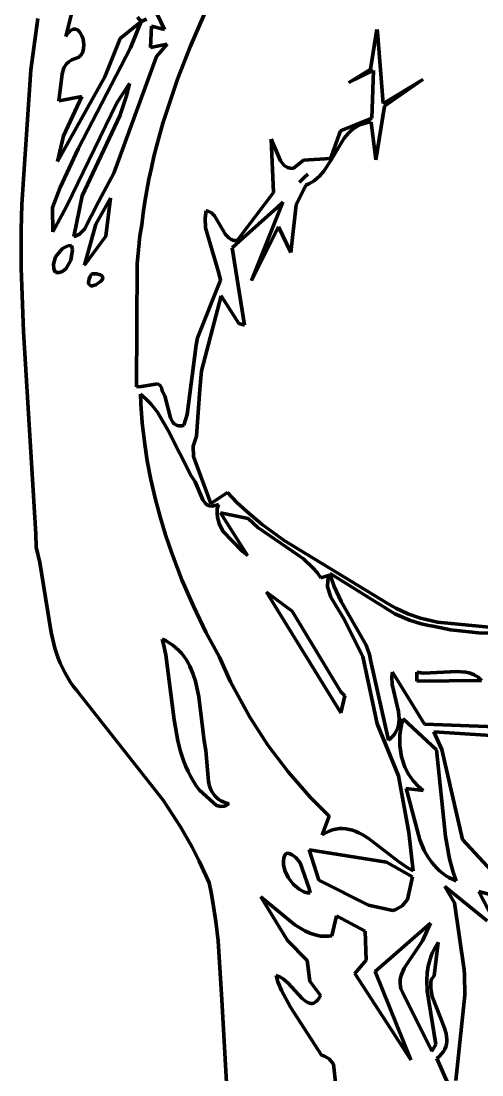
# Model space of a CAD drawing. Header units: millimetres. Extents: x 0 to 11, y 0 to 14.1.
# Drawn here: x 3.905 to 4.602, y 10.035 to 11.627 of the extents above; entities that cross this region are included whole.
import ezdxf

# ---------------------------------------------------------------- set-up
doc = ezdxf.new("R2010")
doc.units = ezdxf.units.MM
doc.layers.add('color#010101ff', color=7, linetype='CONTINUOUS', lineweight=100)
doc.layers.add('color#fefefeff', color=7, linetype='CONTINUOUS', lineweight=100)

msp = doc.modelspace()

# ---------------------------------------------------------------- linework, layer by layer
at = {"layer": 'color#010101ff'}
for p, q in [((3.9853, 11.6522), (3.9732, 11.6037)), ((4.1888, 11.6524), (4.1609, 11.5882)), ((4.1223, 11.6142), (4.1109, 11.6378)), ((3.9203, 11.5537), (3.9309, 11.6308)), ((4.0553, 11.601), (4.0869, 11.6264)), ((4.0869, 11.6264), (4.0705, 11.5868)), ((4.0869, 11.6264), (4.0812, 11.6328)), ((4.0948, 11.6299), (4.0869, 11.6264)), ((4.101, 11.5871), (4.1025, 11.6196)), ((4.1025, 11.6196), (4.1223, 11.6142)), ((3.9732, 11.6037), (3.9752, 11.6072)), ((3.9752, 11.6072), (3.9772, 11.6099)), ((3.9772, 11.6099), (3.9792, 11.6121)), ((3.9792, 11.6121), (3.9812, 11.6136)), ((3.9812, 11.6136), (3.9831, 11.6146)), ((3.9831, 11.6146), (3.985, 11.6151)), ((3.985, 11.6151), (3.9869, 11.6151)), ((3.9869, 11.6151), (3.9887, 11.6147)), ((3.9887, 11.6147), (3.9904, 11.6138)), ((3.9904, 11.6138), (3.992, 11.6126)), ((3.992, 11.6126), (3.9935, 11.611)), ((3.9935, 11.611), (3.9949, 11.6092)), ((3.9949, 11.6092), (3.9973, 11.6048)), ((3.9973, 11.6048), (3.999, 11.5997)), ((4.4336, 11.5547), (4.4428, 11.6144)), ((4.4428, 11.6144), (4.4441, 11.6107)), ((4.4441, 11.6107), (4.4527, 11.5027)), ((3.999, 11.5997), (4.0002, 11.5914)), ((4.0002, 11.5914), (3.9999, 11.5859)), ((4.0318, 11.543), (4.0553, 11.601)), ((4.1262, 11.5922), (4.101, 11.5871)), ((4.1099, 11.5736), (4.1262, 11.5922)), ((4.1609, 11.5882), (4.1419, 11.5393)), ((3.9926, 11.5727), (3.9903, 11.5715)), ((4.0705, 11.5868), (3.9918, 11.4342)), ((3.9946, 11.5744), (3.9926, 11.5727)), ((3.9962, 11.5762), (3.9946, 11.5744)), ((3.9976, 11.5784), (3.9962, 11.5762)), ((3.9986, 11.5807), (3.9976, 11.5784)), ((3.9999, 11.5859), (3.9986, 11.5807)), ((4.0455, 11.3975), (4.1099, 11.5736)), ((3.9702, 11.5567), (3.9672, 11.5474)), ((3.9741, 11.5625), (3.9702, 11.5567)), ((3.9776, 11.5658), (3.9741, 11.5625)), ((3.9821, 11.5685), (3.9776, 11.5658)), ((3.9848, 11.5696), (3.9821, 11.5685)), ((3.9877, 11.5705), (3.9848, 11.5696)), ((3.9903, 11.5715), (3.9877, 11.5705)), ((3.9088, 11.3884), (3.9203, 11.5537)), ((3.9605, 11.4148), (4.0318, 11.543)), ((3.9672, 11.5474), (3.9623, 11.5065)), ((4.4005, 11.5342), (4.4336, 11.5547)), ((4.438, 11.5525), (4.4005, 11.5342)), ((4.4355, 11.4805), (4.438, 11.5525)), ((4.0503, 11.5035), (4.0691, 11.5328)), ((4.0691, 11.5328), (4.0649, 11.5141)), ((4.1419, 11.5393), (4.1304, 11.5063)), ((4.4527, 11.5027), (4.5123, 11.539)), ((4.5123, 11.539), (4.4546, 11.4987)), ((3.9623, 11.5065), (3.9972, 11.5131)), ((3.9972, 11.5131), (3.9695, 11.4537)), ((4.0649, 11.5141), (4.0548, 11.4841)), ((3.9738, 11.3469), (4.0503, 11.5035)), ((4.1304, 11.5063), (4.1198, 11.4731)), ((4.4546, 11.4987), (4.4415, 11.4175)), ((4.0548, 11.4841), (3.9979, 11.363)), ((4.3879, 11.4614), (4.4355, 11.4805)), ((4.1198, 11.4731), (4.1104, 11.4395)), ((4.3727, 11.4198), (4.3879, 11.4614)), ((4.4031, 11.4608), (4.3998, 11.4575)), ((4.4066, 11.4638), (4.4031, 11.4608)), ((4.4105, 11.4665), (4.4066, 11.4638)), ((4.4146, 11.4689), (4.4105, 11.4665)), ((4.419, 11.4709), (4.4146, 11.4689)), ((4.4238, 11.4726), (4.419, 11.4709)), ((4.429, 11.4738), (4.4238, 11.4726)), ((4.4345, 11.4747), (4.429, 11.4738)), ((4.4415, 11.4175), (4.4345, 11.4747)), ((3.9695, 11.4537), (3.9605, 11.4148)), ((4.2867, 11.3683), (4.2834, 11.4486)), ((4.2834, 11.4486), (4.2973, 11.4162)), ((4.3937, 11.4503), (4.3736, 11.4167)), ((4.3998, 11.4575), (4.3937, 11.4503)), ((3.9918, 11.4342), (3.9646, 11.3758)), ((4.1104, 11.4395), (4.1061, 11.4226)), ((4.1061, 11.4226), (4.1022, 11.4056)), ((4.2973, 11.4162), (4.3031, 11.4088)), ((4.3163, 11.4045), (4.3322, 11.4173)), ((4.3322, 11.4173), (4.3727, 11.4198)), ((4.3736, 11.4167), (4.3627, 11.4003)), ((4.0222, 11.3543), (4.0455, 11.3975)), ((4.1022, 11.4056), (4.0986, 11.3886)), ((4.3031, 11.4088), (4.3079, 11.4058)), ((4.3079, 11.4058), (4.3118, 11.4048)), ((4.3118, 11.4048), (4.3163, 11.4045)), ((4.3627, 11.4003), (4.3563, 11.393)), ((3.9065, 11.35), (3.9088, 11.3884)), ((4.0986, 11.3886), (4.0953, 11.3714)), ((4.332, 11.3899), (4.3262, 11.384)), ((4.3262, 11.384), (4.332, 11.3899)), ((4.3385, 11.3959), (4.332, 11.3899)), ((4.332, 11.3899), (4.3329, 11.3907)), ((4.3329, 11.3907), (4.3385, 11.3959)), ((4.3404, 11.3814), (4.3356, 11.3793)), ((4.3448, 11.3839), (4.3404, 11.3814)), ((4.3489, 11.3866), (4.3448, 11.3839)), ((4.3527, 11.3897), (4.3489, 11.3866)), ((4.3563, 11.393), (4.3527, 11.3897)), ((3.9646, 11.3758), (3.953, 11.3457)), ((4.0953, 11.3714), (4.0924, 11.3542)), ((4.2319, 11.2955), (4.2867, 11.3683)), ((4.3356, 11.3793), (4.3212, 11.3497)), ((3.9054, 11.3116), (3.9065, 11.35)), ((3.9979, 11.363), (3.9849, 11.3016)), ((4.0014, 11.3128), (4.0222, 11.3543)), ((4.0403, 11.3599), (4.0181, 11.3203)), ((4.0335, 11.3022), (4.0403, 11.3599)), ((4.0924, 11.3542), (4.0898, 11.3369)), ((4.2536, 11.2354), (4.3011, 11.3538)), ((4.3011, 11.3538), (4.2922, 11.3457)), ((4.3212, 11.3497), (4.3132, 11.2777)), ((3.953, 11.3457), (3.9533, 11.3086)), ((3.9533, 11.3086), (3.9738, 11.3469)), ((4.0898, 11.3369), (4.0877, 11.3194)), ((4.1834, 11.3296), (4.185, 11.3407)), ((4.185, 11.3407), (4.1872, 11.3404)), ((4.1872, 11.3404), (4.1893, 11.3397)), ((4.1893, 11.3397), (4.193, 11.3377)), ((4.193, 11.3377), (4.1977, 11.333)), ((4.1977, 11.333), (4.2143, 11.3046)), ((4.2922, 11.3457), (4.2357, 11.295)), ((4.0181, 11.3203), (4.0011, 11.2584)), ((4.0877, 11.3194), (4.0848, 11.3027)), ((4.1839, 11.3149), (4.1834, 11.3296)), ((3.9053, 11.2541), (3.9054, 11.3116)), ((3.9849, 11.3016), (3.9872, 11.3023)), ((3.9872, 11.3023), (3.9934, 11.3053)), ((3.9934, 11.3053), (4.0014, 11.3128)), ((4.0011, 11.2584), (4.0335, 11.3022)), ((4.0848, 11.3027), (4.0806, 11.2606)), ((4.2044, 11.2466), (4.1839, 11.3149)), ((4.2143, 11.3046), (4.2191, 11.2996)), ((4.2945, 11.3162), (4.2536, 11.2354)), ((4.3132, 11.2777), (4.2945, 11.3162)), ((3.9762, 11.2876), (3.9679, 11.2835)), ((3.9814, 11.2883), (3.9762, 11.2876)), ((3.983, 11.2818), (3.9814, 11.2883)), ((4.2191, 11.2996), (4.2228, 11.2972)), ((4.2228, 11.2972), (4.227, 11.2958)), ((4.2357, 11.295), (4.2242, 11.2847)), ((4.227, 11.2958), (4.2294, 11.2955)), ((4.2294, 11.2955), (4.2319, 11.2955)), ((3.9576, 11.2713), (3.9543, 11.2602)), ((3.9679, 11.2835), (3.9576, 11.2713)), ((3.9807, 11.266), (3.983, 11.2818)), ((4.2242, 11.2847), (4.2432, 11.1676)), ((3.9088, 11.1583), (3.9053, 11.2541)), ((3.9543, 11.2602), (3.955, 11.2528)), ((3.968, 11.2488), (3.9737, 11.2535)), ((3.9737, 11.2535), (3.9807, 11.266)), ((4.0806, 11.2606), (4.0797, 11.0745)), ((3.955, 11.2528), (3.9576, 11.2476)), ((3.9576, 11.2476), (3.9594, 11.2473)), ((3.9594, 11.2473), (3.963, 11.2472)), ((3.963, 11.2472), (3.968, 11.2488)), ((4.0084, 11.2379), (4.0076, 11.235)), ((4.0097, 11.2414), (4.0084, 11.2379)), ((4.0117, 11.2454), (4.0097, 11.2414)), ((4.0162, 11.2454), (4.0117, 11.2454)), ((4.0199, 11.2452), (4.0162, 11.2454)), ((4.0229, 11.2446), (4.0199, 11.2452)), ((4.0252, 11.2439), (4.0229, 11.2446)), ((4.0269, 11.243), (4.0252, 11.2439)), ((4.028, 11.2419), (4.0269, 11.243)), ((4.0277, 11.2364), (4.0283, 11.2379)), ((4.0286, 11.2406), (4.028, 11.2419)), ((4.0283, 11.2379), (4.0287, 11.2393)), ((4.0287, 11.2393), (4.0286, 11.2406)), ((4.2067, 11.2358), (4.2044, 11.2466)), ((4.0076, 11.235), (4.0073, 11.2326)), ((4.0073, 11.2326), (4.0074, 11.2307)), ((4.0074, 11.2307), (4.008, 11.2293)), ((4.008, 11.2293), (4.0089, 11.2282)), ((4.0089, 11.2282), (4.01, 11.2276)), ((4.01, 11.2276), (4.0115, 11.2273)), ((4.0115, 11.2273), (4.0131, 11.2273)), ((4.0131, 11.2273), (4.0148, 11.2276)), ((4.0148, 11.2276), (4.0185, 11.2289)), ((4.0185, 11.2289), (4.0254, 11.2336)), ((4.0254, 11.2336), (4.0277, 11.2364)), ((4.172, 11.1489), (4.2067, 11.2358)), ((4.2079, 11.212), (4.178, 11.0991)), ((4.2345, 11.1706), (4.2079, 11.212)), ((3.9279, 10.852), (3.9088, 11.1583)), ((4.2432, 11.1676), (4.2345, 11.1706)), ((4.1699, 11.1382), (4.172, 11.1489)), ((4.1564, 11.0329), (4.1699, 11.1382)), ((4.178, 11.0991), (4.1753, 11.0714)), ((4.0871, 11.0752), (4.1115, 11.0791)), ((4.1115, 11.0791), (4.1149, 11.0774)), ((4.0797, 11.0745), (4.0871, 11.0752)), ((4.0856, 11.0634), (4.0863, 11.0489)), ((4.0939, 11.0565), (4.0856, 11.0634)), ((4.1149, 11.0774), (4.1167, 11.0753)), ((4.1167, 11.0753), (4.1179, 11.0724)), ((4.1179, 11.0724), (4.1185, 11.0684)), ((4.1185, 11.0684), (4.1198, 11.0669)), ((4.1198, 11.0669), (4.1227, 11.061)), ((4.1753, 11.0714), (4.1706, 11.0001)), ((4.0863, 11.0489), (4.0884, 11.0201)), ((4.1014, 11.0489), (4.0939, 11.0565)), ((4.1113, 11.0365), (4.1014, 11.0489)), ((4.1227, 11.061), (4.1312, 11.0281)), ((4.1275, 11.0086), (4.1113, 11.0365)), ((4.1513, 11.0167), (4.1564, 11.0329)), ((4.0884, 11.0201), (4.0917, 10.9914)), ((4.1312, 11.0281), (4.1342, 11.022)), ((4.1342, 11.022), (4.1368, 11.0189)), ((4.1368, 11.0189), (4.14, 11.0168)), ((4.14, 11.0168), (4.1418, 11.0161)), ((4.1418, 11.0161), (4.1439, 11.0158)), ((4.1439, 11.0158), (4.1461, 11.0157)), ((4.1461, 11.0157), (4.1486, 11.016)), ((4.1486, 11.016), (4.1513, 11.0167)), ((4.1623, 10.9402), (4.1275, 11.0086)), ((4.1706, 11.0001), (4.1653, 10.985)), ((4.0917, 10.9914), (4.096, 10.9629)), ((4.1653, 10.985), (4.166, 10.9694)), ((4.166, 10.9694), (4.1923, 10.8983)), ((4.096, 10.9629), (4.1015, 10.9346)), ((4.1685, 10.9313), (4.1623, 10.9402)), ((4.1015, 10.9346), (4.1079, 10.9065)), ((4.18, 10.9041), (4.1685, 10.9313)), ((4.1079, 10.9065), (4.1154, 10.8786)), ((4.1842, 10.8983), (4.18, 10.9041)), ((4.1923, 10.8983), (4.2172, 10.915)), ((4.2172, 10.915), (4.2315, 10.9002)), ((4.1869, 10.8962), (4.1842, 10.8983)), ((4.1901, 10.895), (4.1869, 10.8962)), ((4.1939, 10.8946), (4.1901, 10.895)), ((4.196, 10.8948), (4.1939, 10.8946)), ((4.1983, 10.8953), (4.196, 10.8948)), ((4.2008, 10.896), (4.1983, 10.8953)), ((4.2035, 10.8971), (4.2008, 10.896)), ((4.2015, 10.8837), (4.2019, 10.8903)), ((4.2019, 10.8903), (4.2035, 10.8971)), ((4.2315, 10.9002), (4.2464, 10.8862)), ((4.1154, 10.8786), (4.1237, 10.851)), ((4.202, 10.8774), (4.2015, 10.8837)), ((4.2045, 10.8683), (4.202, 10.8774)), ((4.2486, 10.876), (4.2065, 10.8843)), ((4.2065, 10.8843), (4.2475, 10.8199)), ((4.2464, 10.8862), (4.2699, 10.8666)), ((4.263, 10.8625), (4.2486, 10.876)), ((4.2102, 10.8569), (4.2045, 10.8683)), ((4.2401, 10.8258), (4.2102, 10.8569)), ((4.3321, 10.8147), (4.263, 10.8625)), ((4.2699, 10.8666), (4.3028, 10.8426)), ((3.9284, 10.8328), (3.9279, 10.852)), ((4.1237, 10.851), (4.133, 10.8236)), ((4.3028, 10.8426), (4.46, 10.747)), ((3.9338, 10.8093), (3.9284, 10.8328)), ((4.133, 10.8236), (4.1485, 10.7831)), ((4.2475, 10.8199), (4.2401, 10.8258)), ((3.9507, 10.7038), (3.9338, 10.8093)), ((4.3464, 10.8015), (4.3321, 10.8147)), ((4.3528, 10.7941), (4.3464, 10.8015)), ((4.3585, 10.7861), (4.3528, 10.7941)), ((4.4702, 10.7317), (4.3723, 10.7928)), ((4.3723, 10.7928), (4.3735, 10.7878)), ((4.1485, 10.7831), (4.1657, 10.7433)), ((4.3712, 10.7904), (4.3585, 10.7861)), ((4.3685, 10.7727), (4.3689, 10.7826)), ((4.3689, 10.7826), (4.3712, 10.7904)), ((4.3735, 10.7878), (4.3783, 10.7733)), ((4.276, 10.7645), (4.3151, 10.7359)), ((4.3887, 10.5821), (4.276, 10.7645)), ((4.3733, 10.7568), (4.3685, 10.7727)), ((4.3783, 10.7733), (4.3892, 10.7506)), ((4.3926, 10.7253), (4.3733, 10.7568)), ((4.3892, 10.7506), (4.4268, 10.6845)), ((4.46, 10.747), (4.4718, 10.7404)), ((4.1657, 10.7433), (4.1846, 10.7043)), ((4.3151, 10.7359), (4.3886, 10.6138)), ((4.4923, 10.7221), (4.4702, 10.7317)), ((4.4718, 10.7404), (4.4899, 10.7321)), ((4.4899, 10.7321), (4.5087, 10.7255)), ((4.4219, 10.6674), (4.3926, 10.7253)), ((4.5097, 10.7168), (4.4923, 10.7221)), ((4.5087, 10.7255), (4.5344, 10.7191)), ((4.5217, 10.7143), (4.5097, 10.7168)), ((4.5279, 10.7134), (4.5217, 10.7143)), ((4.5544, 10.7076), (4.5279, 10.7134)), ((4.5344, 10.7191), (4.6474, 10.7086)), ((3.9566, 10.6802), (3.9507, 10.7038)), ((4.1846, 10.7043), (4.205, 10.6662)), ((4.6012, 10.7029), (4.5544, 10.7076)), ((4.7222, 10.7065), (4.6012, 10.7029)), ((4.1186, 10.6938), (4.1207, 10.6859)), ((4.1244, 10.691), (4.1186, 10.6938)), ((4.1207, 10.6859), (4.1241, 10.67)), ((4.1298, 10.6878), (4.1244, 10.691)), ((4.1348, 10.6844), (4.1298, 10.6878)), ((4.1394, 10.6806), (4.1348, 10.6844)), ((4.1437, 10.6766), (4.1394, 10.6806)), ((4.4268, 10.6845), (4.4318, 10.6702)), ((3.9616, 10.665), (3.9566, 10.6802)), ((3.9646, 10.6575), (3.9616, 10.665)), ((4.1241, 10.67), (4.1367, 10.572)), ((4.1476, 10.6723), (4.1437, 10.6766)), ((4.1513, 10.6678), (4.1476, 10.6723)), ((4.1546, 10.663), (4.1513, 10.6678)), ((4.205, 10.6662), (4.222, 10.6293)), ((4.4435, 10.5655), (4.4219, 10.6674)), ((4.4318, 10.6702), (4.4341, 10.6601)), ((3.9678, 10.6502), (3.9646, 10.6575)), ((3.9714, 10.643), (3.9678, 10.6502)), ((4.1576, 10.658), (4.1546, 10.663)), ((4.1603, 10.6528), (4.1576, 10.658)), ((4.165, 10.6419), (4.1603, 10.6528)), ((4.4341, 10.6601), (4.4605, 10.5412)), ((3.9753, 10.636), (3.9714, 10.643)), ((3.9796, 10.6291), (3.9753, 10.636)), ((4.1688, 10.6304), (4.165, 10.6419)), ((4.4656, 10.6363), (4.4665, 10.6437)), ((4.4662, 10.625), (4.4656, 10.6363)), ((4.4665, 10.6437), (4.5148, 10.5651)), ((4.5032, 10.6437), (4.5134, 10.642)), ((4.5035, 10.6303), (4.5032, 10.6437)), ((4.5134, 10.642), (4.5639, 10.6447)), ((4.5639, 10.6447), (4.5776, 10.6437)), ((4.5776, 10.6437), (4.5841, 10.6421)), ((4.5841, 10.6421), (4.5902, 10.6396)), ((4.5902, 10.6396), (4.596, 10.6361)), ((4.596, 10.6361), (4.5987, 10.6338)), ((4.5987, 10.6338), (4.6013, 10.6313)), ((3.9843, 10.6224), (3.9796, 10.6291)), ((3.9894, 10.6159), (3.9843, 10.6224)), ((4.1742, 10.6063), (4.1688, 10.6304)), ((4.222, 10.6293), (4.251, 10.5759)), ((4.4756, 10.5841), (4.4662, 10.625)), ((4.6013, 10.6313), (4.5035, 10.6303)), ((3.9949, 10.6096), (3.9894, 10.6159)), ((4.1202, 10.4503), (3.9949, 10.6096)), ((4.1818, 10.54), (4.1742, 10.6063)), ((4.3886, 10.6138), (4.3944, 10.6078)), ((4.3944, 10.6078), (4.3887, 10.5821)), ((4.1367, 10.572), (4.1424, 10.5398)), ((4.251, 10.5759), (4.2784, 10.5334)), ((4.4767, 10.5734), (4.4756, 10.5841)), ((4.4763, 10.5665), (4.4767, 10.5734)), ((4.4827, 10.5734), (4.4804, 10.5654)), ((4.5331, 10.5264), (4.4827, 10.5734)), ((4.4756, 10.4871), (4.4435, 10.5655)), ((4.4696, 10.5502), (4.4717, 10.5534)), ((4.4717, 10.5534), (4.4734, 10.5566)), ((4.4734, 10.5566), (4.4747, 10.5598)), ((4.4747, 10.5598), (4.4756, 10.5632)), ((4.4756, 10.5632), (4.4763, 10.5665)), ((4.4804, 10.5654), (4.4777, 10.549)), ((4.5148, 10.5651), (4.6368, 10.5607)), ((4.6388, 10.5464), (4.5293, 10.5536)), ((4.5293, 10.5536), (4.5414, 10.5269)), ((4.1424, 10.5398), (4.1464, 10.5241)), ((4.1845, 10.5253), (4.1818, 10.54)), ((4.4605, 10.5412), (4.464, 10.5441)), ((4.464, 10.5441), (4.467, 10.5471)), ((4.467, 10.5471), (4.4696, 10.5502)), ((4.4777, 10.549), (4.4776, 10.5324)), ((4.1464, 10.5241), (4.1515, 10.5088)), ((4.1884, 10.4784), (4.1845, 10.5253)), ((4.2784, 10.5334), (4.3088, 10.4931)), ((4.4776, 10.5324), (4.4801, 10.5161)), ((4.5467, 10.3957), (4.5331, 10.5264)), ((4.5414, 10.5269), (4.5726, 10.391)), ((4.1515, 10.5088), (4.1545, 10.5012)), ((4.4801, 10.5161), (4.4852, 10.5005)), ((4.1545, 10.5012), (4.1578, 10.4938)), ((4.1578, 10.4938), (4.1615, 10.4865)), ((4.3088, 10.4931), (4.3421, 10.455)), ((4.4852, 10.5005), (4.4908, 10.4896)), ((4.4908, 10.4896), (4.4979, 10.4795)), ((4.1615, 10.4865), (4.1656, 10.4794)), ((4.1656, 10.4794), (4.1701, 10.4723)), ((4.1902, 10.4714), (4.1884, 10.4784)), ((4.4914, 10.4014), (4.4756, 10.4871)), ((4.4979, 10.4795), (4.5065, 10.4705)), ((4.1701, 10.4723), (4.175, 10.4654)), ((4.175, 10.4654), (4.2005, 10.4426)), ((4.1928, 10.4648), (4.1902, 10.4714)), ((4.1945, 10.4618), (4.1928, 10.4648)), ((4.1964, 10.459), (4.1945, 10.4618)), ((4.1986, 10.4563), (4.1964, 10.459)), ((4.5131, 10.4651), (4.4875, 10.4679)), ((4.4875, 10.4679), (4.4889, 10.4626)), ((4.4889, 10.4626), (4.508, 10.3903)), ((4.5065, 10.4705), (4.5131, 10.4651)), ((4.1462, 10.4104), (4.1202, 10.4503)), ((4.2011, 10.4538), (4.1986, 10.4563)), ((4.2005, 10.4426), (4.207, 10.4407)), ((4.204, 10.4516), (4.2011, 10.4538)), ((4.2072, 10.4496), (4.204, 10.4516)), ((4.2107, 10.4478), (4.2072, 10.4496)), ((4.2147, 10.4463), (4.2107, 10.4478)), ((4.2121, 10.4412), (4.2155, 10.4426)), ((4.2191, 10.445), (4.2147, 10.4463)), ((4.2155, 10.4426), (4.2191, 10.445)), ((4.3421, 10.455), (4.371, 10.4263)), ((4.207, 10.4407), (4.2121, 10.4412)), ((4.371, 10.4263), (4.3604, 10.3979)), ((4.1639, 10.3795), (4.1462, 10.4104)), ((4.3604, 10.3979), (4.3657, 10.4011)), ((4.3657, 10.4011), (4.3709, 10.4037)), ((4.3709, 10.4037), (4.3761, 10.4055)), ((4.3761, 10.4055), (4.3812, 10.4068)), ((4.3812, 10.4068), (4.3863, 10.4074)), ((4.3863, 10.4074), (4.3913, 10.4075)), ((4.3913, 10.4075), (4.3963, 10.4071)), ((4.3963, 10.4071), (4.4012, 10.4062)), ((4.4012, 10.4062), (4.4061, 10.4049)), ((4.4061, 10.4049), (4.411, 10.4032)), ((4.411, 10.4032), (4.4158, 10.4011)), ((4.4158, 10.4011), (4.4206, 10.3987)), ((4.4206, 10.3987), (4.43, 10.393)), ((4.4976, 10.3437), (4.4914, 10.4014)), ((4.5528, 10.3617), (4.5467, 10.3957)), ((4.1747, 10.3583), (4.1639, 10.3795)), ((4.43, 10.393), (4.4755, 10.3577)), ((4.508, 10.3903), (4.5147, 10.3746)), ((4.5726, 10.391), (4.6421, 10.3161)), ((4.3026, 10.3635), (4.3019, 10.3583)), ((4.3044, 10.3684), (4.3026, 10.3635)), ((4.3057, 10.3706), (4.3044, 10.3684)), ((4.3105, 10.3698), (4.3057, 10.3706)), ((4.3148, 10.3681), (4.3105, 10.3698)), ((4.3206, 10.3639), (4.3148, 10.3681)), ((4.3269, 10.3559), (4.3206, 10.3639)), ((4.3406, 10.3752), (4.3554, 10.3295)), ((4.4575, 10.3566), (4.3406, 10.3752)), ((4.5147, 10.3746), (4.5201, 10.3649)), ((4.5201, 10.3649), (4.5264, 10.3558)), ((4.1847, 10.3367), (4.1747, 10.3583)), ((4.3019, 10.3583), (4.3021, 10.3528)), ((4.3021, 10.3528), (4.3041, 10.3444)), ((4.3408, 10.317), (4.3269, 10.3559)), ((4.4968, 10.3348), (4.4575, 10.3566)), ((4.4755, 10.3577), (4.4888, 10.3485)), ((4.4888, 10.3485), (4.4976, 10.3437)), ((4.5264, 10.3558), (4.5299, 10.3515)), ((4.5299, 10.3515), (4.5337, 10.3475)), ((4.5337, 10.3475), (4.5378, 10.3437)), ((4.5583, 10.3418), (4.5528, 10.3617)), ((4.1894, 10.3257), (4.1847, 10.3367)), ((4.3041, 10.3444), (4.3092, 10.3334)), ((4.3092, 10.3334), (4.3166, 10.3236)), ((4.4893, 10.3005), (4.4968, 10.3348)), ((4.5378, 10.3437), (4.5422, 10.3401)), ((4.5422, 10.3401), (4.5469, 10.3368)), ((4.5469, 10.3368), (4.5519, 10.3338)), ((4.5519, 10.3338), (4.5572, 10.3311)), ((4.5572, 10.3311), (4.5629, 10.3286)), ((4.5629, 10.3286), (4.5583, 10.3418)), ((4.1924, 10.3112), (4.1894, 10.3257)), ((4.3166, 10.3236), (4.3255, 10.3158)), ((4.3255, 10.3158), (4.3327, 10.312)), ((4.3424, 10.3104), (4.3408, 10.317)), ((4.3554, 10.3295), (4.4304, 10.2918)), ((4.6098, 10.2681), (4.5459, 10.3202)), ((4.5459, 10.3202), (4.5603, 10.2952)), ((4.1952, 10.2966), (4.1924, 10.3112)), ((4.2675, 10.3042), (4.3077, 10.2383)), ((4.3192, 10.2623), (4.2675, 10.3042)), ((4.3327, 10.312), (4.3375, 10.3107)), ((4.3375, 10.3107), (4.3424, 10.3104)), ((4.4812, 10.2906), (4.4893, 10.3005)), ((4.6528, 10.2973), (4.5972, 10.3123)), ((4.5972, 10.3123), (4.6173, 10.2735)), ((4.1996, 10.2673), (4.1952, 10.2966)), ((4.4304, 10.2918), (4.4673, 10.2837)), ((4.4673, 10.2837), (4.4718, 10.2851)), ((4.4718, 10.2851), (4.4812, 10.2906)), ((4.5603, 10.2952), (4.5749, 10.1941)), ((4.203, 10.2378), (4.1996, 10.2673)), ((4.3821, 10.2758), (4.375, 10.2457)), ((4.4255, 10.2524), (4.3821, 10.2758)), ((4.334, 10.253), (4.3192, 10.2623)), ((4.3417, 10.2495), (4.334, 10.253)), ((4.4269, 10.2087), (4.4255, 10.2524)), ((4.5238, 10.2648), (4.4405, 10.1914)), ((4.5122, 10.2378), (4.5238, 10.2648)), ((4.2088, 10.1487), (4.203, 10.2378)), ((4.3077, 10.2383), (4.3375, 10.2085)), ((4.3496, 10.2468), (4.3417, 10.2495)), ((4.3578, 10.2452), (4.3496, 10.2468)), ((4.362, 10.2449), (4.3578, 10.2452)), ((4.3662, 10.2448), (4.362, 10.2449)), ((4.3706, 10.2451), (4.3662, 10.2448)), ((4.375, 10.2457), (4.3706, 10.2451)), ((4.4844, 10.1966), (4.5122, 10.2378)), ((4.5294, 10.185), (4.5358, 10.2352)), ((4.5358, 10.2352), (4.5326, 10.2303)), ((4.5272, 10.2204), (4.5251, 10.2153)), ((4.5297, 10.2254), (4.5272, 10.2204)), ((4.5326, 10.2303), (4.5297, 10.2254)), ((4.3375, 10.2085), (4.3418, 10.1772)), ((4.4099, 10.1885), (4.4269, 10.2087)), ((4.5233, 10.2102), (4.5207, 10.1999)), ((4.5251, 10.2153), (4.5233, 10.2102)), ((4.4945, 10.0581), (4.4099, 10.1885)), ((4.4405, 10.1914), (4.4945, 10.0581)), ((4.4796, 10.1858), (4.4844, 10.1966)), ((4.5191, 10.1894), (4.5186, 10.1787)), ((4.5207, 10.1999), (4.5191, 10.1894)), ((4.5749, 10.1941), (4.5755, 10.1865)), ((4.2935, 10.1848), (4.2909, 10.1855)), ((4.2909, 10.1855), (4.2935, 10.1762)), ((4.2962, 10.1838), (4.2935, 10.1848)), ((4.2935, 10.1762), (4.2987, 10.1629)), ((4.3013, 10.1807), (4.2962, 10.1838)), ((4.3088, 10.1742), (4.3013, 10.1807)), ((4.33, 10.1511), (4.3088, 10.1742)), ((4.3418, 10.1772), (4.358, 10.1555)), ((4.478, 10.1744), (4.4783, 10.1802)), ((4.4786, 10.1686), (4.478, 10.1744)), ((4.4783, 10.1802), (4.4796, 10.1858)), ((4.5186, 10.1787), (4.5192, 10.1626)), ((4.5244, 10.1715), (4.5247, 10.1758)), ((4.5244, 10.1672), (4.5244, 10.1715)), ((4.5247, 10.1758), (4.5256, 10.1801)), ((4.5256, 10.1801), (4.5294, 10.185)), ((4.5755, 10.1865), (4.576, 10.1561)), ((4.2987, 10.1629), (4.3125, 10.1379)), ((4.358, 10.1555), (4.3559, 10.1519)), ((4.4794, 10.1656), (4.4786, 10.1686)), ((4.4805, 10.1625), (4.4794, 10.1656)), ((4.482, 10.1595), (4.4805, 10.1625)), ((4.5263, 10.0711), (4.482, 10.1595)), ((4.5192, 10.1626), (4.5322, 10.0816)), ((4.5248, 10.1628), (4.5244, 10.1672)), ((4.5266, 10.154), (4.5248, 10.1628)), ((4.576, 10.1561), (4.5624, 10.0272)), ((4.2164, 10.015), (4.2088, 10.1487)), ((4.3344, 10.1473), (4.33, 10.1511)), ((4.3367, 10.1458), (4.3344, 10.1473)), ((4.3388, 10.1446), (4.3367, 10.1458)), ((4.341, 10.1438), (4.3388, 10.1446)), ((4.3432, 10.1434), (4.341, 10.1438)), ((4.3453, 10.1435), (4.3432, 10.1434)), ((4.3475, 10.144), (4.3453, 10.1435)), ((4.3496, 10.1451), (4.3475, 10.144)), ((4.3517, 10.1468), (4.3496, 10.1451)), ((4.3538, 10.149), (4.3517, 10.1468)), ((4.3559, 10.1519), (4.3538, 10.149)), ((4.5387, 10.1232), (4.5266, 10.154)), ((4.3125, 10.1379), (4.3594, 10.0654)), ((4.5454, 10.1061), (4.5387, 10.1232)), ((4.5476, 10.0978), (4.5454, 10.1061)), ((4.5483, 10.0937), (4.5476, 10.0978)), ((4.5486, 10.0897), (4.5483, 10.0937)), ((4.5322, 10.0816), (4.5263, 10.0711)), ((4.5456, 10.0743), (4.5471, 10.0781)), ((4.5471, 10.0781), (4.548, 10.0819)), ((4.548, 10.0819), (4.5486, 10.0857)), ((4.5486, 10.0857), (4.5486, 10.0897)), ((4.3594, 10.0654), (4.3637, 10.0639)), ((4.3637, 10.0639), (4.3707, 10.0599)), ((4.3707, 10.0599), (4.3776, 10.0518)), ((4.5334, 10.0604), (4.5375, 10.0637)), ((4.5513, 10.0206), (4.5334, 10.0604)), ((4.5375, 10.0637), (4.5408, 10.0672)), ((4.5408, 10.0672), (4.5435, 10.0707)), ((4.5435, 10.0707), (4.5456, 10.0743)), ((4.3776, 10.0518), (4.3808, 10.0196))]:
    msp.add_line(p, q, dxfattribs=at)
at = {"layer": 'color#fefefeff'}
for p, q in [((3.9732, 11.6037), (3.9853, 11.6522)), ((4.1609, 11.5882), (4.1888, 11.6524)), ((4.1109, 11.6378), (4.1223, 11.6142)), ((3.9309, 11.6308), (3.9203, 11.5537)), ((4.0869, 11.6264), (4.0553, 11.601)), ((4.0705, 11.5868), (4.0869, 11.6264)), ((4.0812, 11.6328), (4.0869, 11.6264)), ((4.0869, 11.6264), (4.0948, 11.6299)), ((4.1025, 11.6196), (4.101, 11.5871)), ((4.1223, 11.6142), (4.1025, 11.6196)), ((3.9752, 11.6072), (3.9732, 11.6037)), ((3.9772, 11.6099), (3.9752, 11.6072)), ((3.9792, 11.6121), (3.9772, 11.6099)), ((3.9812, 11.6136), (3.9792, 11.6121)), ((3.9831, 11.6146), (3.9812, 11.6136)), ((3.985, 11.6151), (3.9831, 11.6146)), ((3.9869, 11.6151), (3.985, 11.6151)), ((3.9887, 11.6147), (3.9869, 11.6151)), ((3.9904, 11.6138), (3.9887, 11.6147)), ((3.992, 11.6126), (3.9904, 11.6138)), ((3.9935, 11.611), (3.992, 11.6126)), ((3.9949, 11.6092), (3.9935, 11.611)), ((3.9973, 11.6048), (3.9949, 11.6092)), ((3.999, 11.5997), (3.9973, 11.6048)), ((4.4428, 11.6144), (4.4336, 11.5547)), ((4.4441, 11.6107), (4.4428, 11.6144)), ((4.4527, 11.5027), (4.4441, 11.6107)), ((4.0002, 11.5914), (3.999, 11.5997)), ((3.9999, 11.5859), (4.0002, 11.5914)), ((4.0553, 11.601), (4.0318, 11.543)), ((4.101, 11.5871), (4.1262, 11.5922)), ((4.1262, 11.5922), (4.1099, 11.5736)), ((4.1419, 11.5393), (4.1609, 11.5882)), ((3.9903, 11.5715), (3.9926, 11.5727)), ((3.9918, 11.4342), (4.0705, 11.5868)), ((3.9926, 11.5727), (3.9946, 11.5744)), ((3.9946, 11.5744), (3.9962, 11.5762)), ((3.9962, 11.5762), (3.9976, 11.5784)), ((3.9976, 11.5784), (3.9986, 11.5807)), ((3.9986, 11.5807), (3.9999, 11.5859)), ((4.1099, 11.5736), (4.0455, 11.3975)), ((3.9672, 11.5474), (3.9702, 11.5567)), ((3.9702, 11.5567), (3.9741, 11.5625)), ((3.9741, 11.5625), (3.9776, 11.5658)), ((3.9776, 11.5658), (3.9821, 11.5685)), ((3.9821, 11.5685), (3.9848, 11.5696)), ((3.9848, 11.5696), (3.9877, 11.5705)), ((3.9877, 11.5705), (3.9903, 11.5715)), ((3.9203, 11.5537), (3.9088, 11.3884)), ((4.0318, 11.543), (3.9605, 11.4148)), ((3.9623, 11.5065), (3.9672, 11.5474)), ((4.4336, 11.5547), (4.4005, 11.5342)), ((4.4005, 11.5342), (4.438, 11.5525)), ((4.438, 11.5525), (4.4355, 11.4805)), ((4.0691, 11.5328), (4.0503, 11.5035)), ((4.0649, 11.5141), (4.0691, 11.5328)), ((4.1304, 11.5063), (4.1419, 11.5393)), ((4.5123, 11.539), (4.4527, 11.5027)), ((4.4546, 11.4987), (4.5123, 11.539)), ((3.9972, 11.5131), (3.9623, 11.5065)), ((3.9695, 11.4537), (3.9972, 11.5131)), ((4.0548, 11.4841), (4.0649, 11.5141)), ((4.0503, 11.5035), (3.9738, 11.3469)), ((4.1198, 11.4731), (4.1304, 11.5063)), ((4.4415, 11.4175), (4.4546, 11.4987)), ((3.9979, 11.363), (4.0548, 11.4841)), ((4.4355, 11.4805), (4.3879, 11.4614)), ((4.1104, 11.4395), (4.1198, 11.4731)), ((4.3879, 11.4614), (4.3727, 11.4198)), ((4.3998, 11.4575), (4.4031, 11.4608)), ((4.4031, 11.4608), (4.4066, 11.4638)), ((4.4066, 11.4638), (4.4105, 11.4665)), ((4.4105, 11.4665), (4.4146, 11.4689)), ((4.4146, 11.4689), (4.419, 11.4709)), ((4.419, 11.4709), (4.4238, 11.4726)), ((4.4238, 11.4726), (4.429, 11.4738)), ((4.429, 11.4738), (4.4345, 11.4747)), ((4.4345, 11.4747), (4.4415, 11.4175)), ((3.9605, 11.4148), (3.9695, 11.4537)), ((4.2973, 11.4162), (4.2834, 11.4486)), ((4.2834, 11.4486), (4.2867, 11.3683)), ((4.3736, 11.4167), (4.3937, 11.4503)), ((4.3937, 11.4503), (4.3998, 11.4575)), ((3.9646, 11.3758), (3.9918, 11.4342)), ((4.1061, 11.4226), (4.1104, 11.4395)), ((4.1022, 11.4056), (4.1061, 11.4226)), ((4.3031, 11.4088), (4.2973, 11.4162)), ((4.3322, 11.4173), (4.3163, 11.4045)), ((4.3727, 11.4198), (4.3322, 11.4173)), ((4.3627, 11.4003), (4.3736, 11.4167)), ((4.0455, 11.3975), (4.0222, 11.3543)), ((4.0986, 11.3886), (4.1022, 11.4056)), ((4.3079, 11.4058), (4.3031, 11.4088)), ((4.3118, 11.4048), (4.3079, 11.4058)), ((4.3163, 11.4045), (4.3118, 11.4048)), ((4.3563, 11.393), (4.3627, 11.4003)), ((3.9088, 11.3884), (3.9065, 11.35)), ((4.0953, 11.3714), (4.0986, 11.3886)), ((4.332, 11.3899), (4.3262, 11.384)), ((4.3262, 11.384), (4.332, 11.3899)), ((4.332, 11.3899), (4.3385, 11.3959)), ((4.3329, 11.3907), (4.332, 11.3899)), ((4.3385, 11.3959), (4.3329, 11.3907)), ((4.3356, 11.3793), (4.3404, 11.3814)), ((4.3404, 11.3814), (4.3448, 11.3839)), ((4.3448, 11.3839), (4.3489, 11.3866)), ((4.3489, 11.3866), (4.3527, 11.3897)), ((4.3527, 11.3897), (4.3563, 11.393)), ((3.953, 11.3457), (3.9646, 11.3758)), ((4.0924, 11.3542), (4.0953, 11.3714)), ((4.2867, 11.3683), (4.2319, 11.2955)), ((4.3212, 11.3497), (4.3356, 11.3793)), ((3.9065, 11.35), (3.9054, 11.3116)), ((3.9849, 11.3016), (3.9979, 11.363)), ((4.0222, 11.3543), (4.0014, 11.3128)), ((4.0181, 11.3203), (4.0403, 11.3599)), ((4.0403, 11.3599), (4.0335, 11.3022)), ((4.0898, 11.3369), (4.0924, 11.3542)), ((4.3011, 11.3538), (4.2536, 11.2354)), ((4.2922, 11.3457), (4.3011, 11.3538)), ((4.3132, 11.2777), (4.3212, 11.3497)), ((3.9533, 11.3086), (3.953, 11.3457)), ((3.9738, 11.3469), (3.9533, 11.3086)), ((4.0877, 11.3194), (4.0898, 11.3369)), ((4.185, 11.3407), (4.1834, 11.3296)), ((4.1872, 11.3404), (4.185, 11.3407)), ((4.1893, 11.3397), (4.1872, 11.3404)), ((4.193, 11.3377), (4.1893, 11.3397)), ((4.1977, 11.333), (4.193, 11.3377)), ((4.2143, 11.3046), (4.1977, 11.333)), ((4.2357, 11.295), (4.2922, 11.3457)), ((4.0011, 11.2584), (4.0181, 11.3203)), ((4.0848, 11.3027), (4.0877, 11.3194)), ((4.1834, 11.3296), (4.1839, 11.3149)), ((3.9054, 11.3116), (3.9053, 11.2541)), ((3.9872, 11.3023), (3.9849, 11.3016)), ((3.9934, 11.3053), (3.9872, 11.3023)), ((4.0014, 11.3128), (3.9934, 11.3053)), ((4.0335, 11.3022), (4.0011, 11.2584)), ((4.0806, 11.2606), (4.0848, 11.3027)), ((4.1839, 11.3149), (4.2044, 11.2466)), ((4.2191, 11.2996), (4.2143, 11.3046)), ((4.2536, 11.2354), (4.2945, 11.3162)), ((4.2945, 11.3162), (4.3132, 11.2777)), ((3.9679, 11.2835), (3.9762, 11.2876)), ((3.9762, 11.2876), (3.9814, 11.2883)), ((3.9814, 11.2883), (3.983, 11.2818)), ((4.2228, 11.2972), (4.2191, 11.2996)), ((4.227, 11.2958), (4.2228, 11.2972)), ((4.2242, 11.2847), (4.2357, 11.295)), ((4.2294, 11.2955), (4.227, 11.2958)), ((4.2319, 11.2955), (4.2294, 11.2955)), ((3.9543, 11.2602), (3.9576, 11.2713)), ((3.9576, 11.2713), (3.9679, 11.2835)), ((3.983, 11.2818), (3.9807, 11.266)), ((4.2432, 11.1676), (4.2242, 11.2847)), ((3.9053, 11.2541), (3.9088, 11.1583)), ((3.955, 11.2528), (3.9543, 11.2602)), ((3.9737, 11.2535), (3.968, 11.2488)), ((3.9807, 11.266), (3.9737, 11.2535)), ((4.0797, 11.0745), (4.0806, 11.2606)), ((3.9576, 11.2476), (3.955, 11.2528)), ((3.9594, 11.2473), (3.9576, 11.2476)), ((3.963, 11.2472), (3.9594, 11.2473)), ((3.968, 11.2488), (3.963, 11.2472)), ((4.0076, 11.235), (4.0084, 11.2379)), ((4.0084, 11.2379), (4.0097, 11.2414)), ((4.0097, 11.2414), (4.0117, 11.2454)), ((4.0117, 11.2454), (4.0162, 11.2454)), ((4.0162, 11.2454), (4.0199, 11.2452)), ((4.0199, 11.2452), (4.0229, 11.2446)), ((4.0229, 11.2446), (4.0252, 11.2439)), ((4.0252, 11.2439), (4.0269, 11.243)), ((4.0269, 11.243), (4.028, 11.2419)), ((4.0283, 11.2379), (4.0277, 11.2364)), ((4.028, 11.2419), (4.0286, 11.2406)), ((4.0287, 11.2393), (4.0283, 11.2379)), ((4.0286, 11.2406), (4.0287, 11.2393)), ((4.2044, 11.2466), (4.2067, 11.2358)), ((4.0073, 11.2326), (4.0076, 11.235)), ((4.0074, 11.2307), (4.0073, 11.2326)), ((4.008, 11.2293), (4.0074, 11.2307)), ((4.0089, 11.2282), (4.008, 11.2293)), ((4.01, 11.2276), (4.0089, 11.2282)), ((4.0115, 11.2273), (4.01, 11.2276)), ((4.0131, 11.2273), (4.0115, 11.2273)), ((4.0148, 11.2276), (4.0131, 11.2273)), ((4.0185, 11.2289), (4.0148, 11.2276)), ((4.0254, 11.2336), (4.0185, 11.2289)), ((4.0277, 11.2364), (4.0254, 11.2336)), ((4.2067, 11.2358), (4.172, 11.1489)), ((4.178, 11.0991), (4.2079, 11.212)), ((4.2079, 11.212), (4.2345, 11.1706)), ((3.9088, 11.1583), (3.9279, 10.852)), ((4.2345, 11.1706), (4.2432, 11.1676)), ((4.172, 11.1489), (4.1699, 11.1382)), ((4.1699, 11.1382), (4.1564, 11.0329)), ((4.1753, 11.0714), (4.178, 11.0991)), ((4.1115, 11.0791), (4.0871, 11.0752)), ((4.1149, 11.0774), (4.1115, 11.0791)), ((4.0871, 11.0752), (4.0797, 11.0745)), ((4.0856, 11.0634), (4.0939, 11.0565)), ((4.0863, 11.0489), (4.0856, 11.0634)), ((4.1167, 11.0753), (4.1149, 11.0774)), ((4.1179, 11.0724), (4.1167, 11.0753)), ((4.1185, 11.0684), (4.1179, 11.0724)), ((4.1198, 11.0669), (4.1185, 11.0684)), ((4.1227, 11.061), (4.1198, 11.0669)), ((4.1706, 11.0001), (4.1753, 11.0714)), ((4.0884, 11.0201), (4.0863, 11.0489)), ((4.0939, 11.0565), (4.1014, 11.0489)), ((4.1014, 11.0489), (4.1113, 11.0365)), ((4.1312, 11.0281), (4.1227, 11.061)), ((4.1113, 11.0365), (4.1275, 11.0086)), ((4.1564, 11.0329), (4.1513, 11.0167)), ((4.0917, 10.9914), (4.0884, 11.0201)), ((4.1342, 11.022), (4.1312, 11.0281)), ((4.1368, 11.0189), (4.1342, 11.022)), ((4.14, 11.0168), (4.1368, 11.0189)), ((4.1418, 11.0161), (4.14, 11.0168)), ((4.1439, 11.0158), (4.1418, 11.0161)), ((4.1461, 11.0157), (4.1439, 11.0158)), ((4.1486, 11.016), (4.1461, 11.0157)), ((4.1513, 11.0167), (4.1486, 11.016)), ((4.1275, 11.0086), (4.1623, 10.9402)), ((4.1653, 10.985), (4.1706, 11.0001)), ((4.096, 10.9629), (4.0917, 10.9914)), ((4.166, 10.9694), (4.1653, 10.985)), ((4.1923, 10.8983), (4.166, 10.9694)), ((4.1015, 10.9346), (4.096, 10.9629)), ((4.1623, 10.9402), (4.1685, 10.9313)), ((4.1079, 10.9065), (4.1015, 10.9346)), ((4.1685, 10.9313), (4.18, 10.9041)), ((4.1154, 10.8786), (4.1079, 10.9065)), ((4.18, 10.9041), (4.1842, 10.8983)), ((4.2172, 10.915), (4.1923, 10.8983)), ((4.2315, 10.9002), (4.2172, 10.915)), ((4.1842, 10.8983), (4.1869, 10.8962)), ((4.1869, 10.8962), (4.1901, 10.895)), ((4.1901, 10.895), (4.1939, 10.8946)), ((4.1939, 10.8946), (4.196, 10.8948)), ((4.196, 10.8948), (4.1983, 10.8953)), ((4.1983, 10.8953), (4.2008, 10.896)), ((4.2008, 10.896), (4.2035, 10.8971)), ((4.2019, 10.8903), (4.2015, 10.8837)), ((4.2035, 10.8971), (4.2019, 10.8903)), ((4.2464, 10.8862), (4.2315, 10.9002)), ((4.1237, 10.851), (4.1154, 10.8786)), ((4.2015, 10.8837), (4.202, 10.8774)), ((4.202, 10.8774), (4.2045, 10.8683)), ((4.2475, 10.8199), (4.2065, 10.8843)), ((4.2065, 10.8843), (4.2486, 10.876)), ((4.2699, 10.8666), (4.2464, 10.8862)), ((4.2486, 10.876), (4.263, 10.8625)), ((4.2045, 10.8683), (4.2102, 10.8569)), ((4.2102, 10.8569), (4.2401, 10.8258)), ((4.263, 10.8625), (4.3321, 10.8147)), ((4.3028, 10.8426), (4.2699, 10.8666)), ((3.9279, 10.852), (3.9284, 10.8328)), ((4.133, 10.8236), (4.1237, 10.851)), ((4.46, 10.747), (4.3028, 10.8426)), ((3.9284, 10.8328), (3.9338, 10.8093)), ((4.1485, 10.7831), (4.133, 10.8236)), ((4.2401, 10.8258), (4.2475, 10.8199)), ((3.9338, 10.8093), (3.9507, 10.7038)), ((4.3321, 10.8147), (4.3464, 10.8015)), ((4.3464, 10.8015), (4.3528, 10.7941)), ((4.3528, 10.7941), (4.3585, 10.7861)), ((4.3735, 10.7878), (4.3723, 10.7928)), ((4.3723, 10.7928), (4.4702, 10.7317)), ((4.1657, 10.7433), (4.1485, 10.7831)), ((4.3585, 10.7861), (4.3712, 10.7904)), ((4.3689, 10.7826), (4.3685, 10.7727)), ((4.3712, 10.7904), (4.3689, 10.7826)), ((4.3783, 10.7733), (4.3735, 10.7878)), ((4.276, 10.7645), (4.3887, 10.5821)), ((4.3151, 10.7359), (4.276, 10.7645)), ((4.3685, 10.7727), (4.3733, 10.7568)), ((4.3892, 10.7506), (4.3783, 10.7733)), ((4.3733, 10.7568), (4.3926, 10.7253)), ((4.4268, 10.6845), (4.3892, 10.7506)), ((4.4718, 10.7404), (4.46, 10.747)), ((4.1846, 10.7043), (4.1657, 10.7433)), ((4.3886, 10.6138), (4.3151, 10.7359)), ((4.4702, 10.7317), (4.4923, 10.7221)), ((4.4899, 10.7321), (4.4718, 10.7404)), ((4.5087, 10.7255), (4.4899, 10.7321)), ((4.3926, 10.7253), (4.4219, 10.6674)), ((4.4923, 10.7221), (4.5097, 10.7168)), ((4.5344, 10.7191), (4.5087, 10.7255)), ((4.5097, 10.7168), (4.5217, 10.7143)), ((4.5217, 10.7143), (4.5279, 10.7134)), ((4.5279, 10.7134), (4.5544, 10.7076)), ((4.6474, 10.7086), (4.5344, 10.7191)), ((3.9507, 10.7038), (3.9566, 10.6802)), ((4.205, 10.6662), (4.1846, 10.7043)), ((4.5544, 10.7076), (4.6012, 10.7029)), ((4.6012, 10.7029), (4.7222, 10.7065)), ((4.1186, 10.6938), (4.1244, 10.691)), ((4.1207, 10.6859), (4.1186, 10.6938)), ((4.1241, 10.67), (4.1207, 10.6859)), ((4.1244, 10.691), (4.1298, 10.6878)), ((4.1298, 10.6878), (4.1348, 10.6844)), ((4.1348, 10.6844), (4.1394, 10.6806)), ((4.1394, 10.6806), (4.1437, 10.6766)), ((4.4318, 10.6702), (4.4268, 10.6845)), ((3.9566, 10.6802), (3.9616, 10.665)), ((3.9616, 10.665), (3.9646, 10.6575)), ((4.1367, 10.572), (4.1241, 10.67)), ((4.1437, 10.6766), (4.1476, 10.6723)), ((4.1476, 10.6723), (4.1513, 10.6678)), ((4.1513, 10.6678), (4.1546, 10.663)), ((4.222, 10.6293), (4.205, 10.6662)), ((4.4219, 10.6674), (4.4435, 10.5655)), ((4.4341, 10.6601), (4.4318, 10.6702)), ((3.9646, 10.6575), (3.9678, 10.6502)), ((3.9678, 10.6502), (3.9714, 10.643)), ((4.1546, 10.663), (4.1576, 10.658)), ((4.1576, 10.658), (4.1603, 10.6528)), ((4.1603, 10.6528), (4.165, 10.6419)), ((4.4605, 10.5412), (4.4341, 10.6601)), ((3.9714, 10.643), (3.9753, 10.636)), ((3.9753, 10.636), (3.9796, 10.6291)), ((4.165, 10.6419), (4.1688, 10.6304)), ((4.4665, 10.6437), (4.4656, 10.6363)), ((4.4656, 10.6363), (4.4662, 10.625)), ((4.5148, 10.5651), (4.4665, 10.6437)), ((4.5032, 10.6437), (4.5035, 10.6303)), ((4.5134, 10.642), (4.5032, 10.6437)), ((4.5639, 10.6447), (4.5134, 10.642)), ((4.5776, 10.6437), (4.5639, 10.6447)), ((4.5841, 10.6421), (4.5776, 10.6437)), ((4.5902, 10.6396), (4.5841, 10.6421)), ((4.596, 10.6361), (4.5902, 10.6396)), ((4.5987, 10.6338), (4.596, 10.6361)), ((4.6013, 10.6313), (4.5987, 10.6338)), ((3.9796, 10.6291), (3.9843, 10.6224)), ((3.9843, 10.6224), (3.9894, 10.6159)), ((4.1688, 10.6304), (4.1742, 10.6063)), ((4.251, 10.5759), (4.222, 10.6293)), ((4.4662, 10.625), (4.4756, 10.5841)), ((4.5035, 10.6303), (4.6013, 10.6313)), ((3.9894, 10.6159), (3.9949, 10.6096)), ((3.9949, 10.6096), (4.1202, 10.4503)), ((4.1742, 10.6063), (4.1818, 10.54)), ((4.3944, 10.6078), (4.3886, 10.6138)), ((4.3887, 10.5821), (4.3944, 10.6078)), ((4.1424, 10.5398), (4.1367, 10.572)), ((4.2784, 10.5334), (4.251, 10.5759)), ((4.4756, 10.5841), (4.4767, 10.5734)), ((4.4767, 10.5734), (4.4763, 10.5665)), ((4.4804, 10.5654), (4.4827, 10.5734)), ((4.4827, 10.5734), (4.5331, 10.5264)), ((4.4435, 10.5655), (4.4756, 10.4871)), ((4.4717, 10.5534), (4.4696, 10.5502)), ((4.4734, 10.5566), (4.4717, 10.5534)), ((4.4747, 10.5598), (4.4734, 10.5566)), ((4.4756, 10.5632), (4.4747, 10.5598)), ((4.4763, 10.5665), (4.4756, 10.5632)), ((4.4777, 10.549), (4.4804, 10.5654)), ((4.6368, 10.5607), (4.5148, 10.5651)), ((4.5414, 10.5269), (4.5293, 10.5536)), ((4.5293, 10.5536), (4.6388, 10.5464)), ((4.1464, 10.5241), (4.1424, 10.5398)), ((4.1818, 10.54), (4.1845, 10.5253)), ((4.464, 10.5441), (4.4605, 10.5412)), ((4.467, 10.5471), (4.464, 10.5441)), ((4.4696, 10.5502), (4.467, 10.5471)), ((4.4776, 10.5324), (4.4777, 10.549)), ((4.1515, 10.5088), (4.1464, 10.5241)), ((4.1845, 10.5253), (4.1884, 10.4784)), ((4.3088, 10.4931), (4.2784, 10.5334)), ((4.4801, 10.5161), (4.4776, 10.5324)), ((4.5331, 10.5264), (4.5467, 10.3957)), ((4.5726, 10.391), (4.5414, 10.5269)), ((4.1545, 10.5012), (4.1515, 10.5088)), ((4.4852, 10.5005), (4.4801, 10.5161)), ((4.1578, 10.4938), (4.1545, 10.5012)), ((4.1615, 10.4865), (4.1578, 10.4938)), ((4.3421, 10.455), (4.3088, 10.4931)), ((4.4908, 10.4896), (4.4852, 10.5005)), ((4.4979, 10.4795), (4.4908, 10.4896)), ((4.1656, 10.4794), (4.1615, 10.4865)), ((4.1701, 10.4723), (4.1656, 10.4794)), ((4.1884, 10.4784), (4.1902, 10.4714)), ((4.4756, 10.4871), (4.4914, 10.4014)), ((4.5065, 10.4705), (4.4979, 10.4795)), ((4.175, 10.4654), (4.1701, 10.4723)), ((4.2005, 10.4426), (4.175, 10.4654)), ((4.1902, 10.4714), (4.1928, 10.4648)), ((4.1928, 10.4648), (4.1945, 10.4618)), ((4.1945, 10.4618), (4.1964, 10.459)), ((4.1964, 10.459), (4.1986, 10.4563)), ((4.4889, 10.4626), (4.4875, 10.4679)), ((4.4875, 10.4679), (4.5131, 10.4651)), ((4.508, 10.3903), (4.4889, 10.4626)), ((4.5131, 10.4651), (4.5065, 10.4705)), ((4.1202, 10.4503), (4.1462, 10.4104)), ((4.1986, 10.4563), (4.2011, 10.4538)), ((4.207, 10.4407), (4.2005, 10.4426)), ((4.2011, 10.4538), (4.204, 10.4516)), ((4.204, 10.4516), (4.2072, 10.4496)), ((4.2072, 10.4496), (4.2107, 10.4478)), ((4.2107, 10.4478), (4.2147, 10.4463)), ((4.2155, 10.4426), (4.2121, 10.4412)), ((4.2147, 10.4463), (4.2191, 10.445)), ((4.2191, 10.445), (4.2155, 10.4426)), ((4.371, 10.4263), (4.3421, 10.455)), ((4.2121, 10.4412), (4.207, 10.4407)), ((4.3604, 10.3979), (4.371, 10.4263)), ((4.1462, 10.4104), (4.1639, 10.3795)), ((4.3657, 10.4011), (4.3604, 10.3979)), ((4.3709, 10.4037), (4.3657, 10.4011)), ((4.3761, 10.4055), (4.3709, 10.4037)), ((4.3812, 10.4068), (4.3761, 10.4055)), ((4.3863, 10.4074), (4.3812, 10.4068)), ((4.3913, 10.4075), (4.3863, 10.4074)), ((4.3963, 10.4071), (4.3913, 10.4075)), ((4.4012, 10.4062), (4.3963, 10.4071)), ((4.4061, 10.4049), (4.4012, 10.4062)), ((4.411, 10.4032), (4.4061, 10.4049)), ((4.4158, 10.4011), (4.411, 10.4032)), ((4.4206, 10.3987), (4.4158, 10.4011)), ((4.43, 10.393), (4.4206, 10.3987)), ((4.4914, 10.4014), (4.4976, 10.3437)), ((4.5467, 10.3957), (4.5528, 10.3617)), ((4.1639, 10.3795), (4.1747, 10.3583)), ((4.4755, 10.3577), (4.43, 10.393)), ((4.5147, 10.3746), (4.508, 10.3903)), ((4.6421, 10.3161), (4.5726, 10.391)), ((4.3019, 10.3583), (4.3026, 10.3635)), ((4.3026, 10.3635), (4.3044, 10.3684)), ((4.3044, 10.3684), (4.3057, 10.3706)), ((4.3057, 10.3706), (4.3105, 10.3698)), ((4.3105, 10.3698), (4.3148, 10.3681)), ((4.3148, 10.3681), (4.3206, 10.3639)), ((4.3206, 10.3639), (4.3269, 10.3559)), ((4.3406, 10.3752), (4.4575, 10.3566)), ((4.3554, 10.3295), (4.3406, 10.3752)), ((4.5201, 10.3649), (4.5147, 10.3746)), ((4.5264, 10.3558), (4.5201, 10.3649)), ((4.1747, 10.3583), (4.1847, 10.3367)), ((4.3021, 10.3528), (4.3019, 10.3583)), ((4.3041, 10.3444), (4.3021, 10.3528)), ((4.3269, 10.3559), (4.3408, 10.317)), ((4.4575, 10.3566), (4.4968, 10.3348)), ((4.4888, 10.3485), (4.4755, 10.3577)), ((4.4976, 10.3437), (4.4888, 10.3485)), ((4.5299, 10.3515), (4.5264, 10.3558)), ((4.5337, 10.3475), (4.5299, 10.3515)), ((4.5378, 10.3437), (4.5337, 10.3475)), ((4.5528, 10.3617), (4.5583, 10.3418)), ((4.1847, 10.3367), (4.1894, 10.3257)), ((4.3092, 10.3334), (4.3041, 10.3444)), ((4.3166, 10.3236), (4.3092, 10.3334)), ((4.4968, 10.3348), (4.4893, 10.3005)), ((4.5422, 10.3401), (4.5378, 10.3437)), ((4.5469, 10.3368), (4.5422, 10.3401)), ((4.5519, 10.3338), (4.5469, 10.3368)), ((4.5572, 10.3311), (4.5519, 10.3338)), ((4.5629, 10.3286), (4.5572, 10.3311)), ((4.5583, 10.3418), (4.5629, 10.3286)), ((4.1894, 10.3257), (4.1924, 10.3112)), ((4.3255, 10.3158), (4.3166, 10.3236)), ((4.3327, 10.312), (4.3255, 10.3158)), ((4.3408, 10.317), (4.3424, 10.3104)), ((4.4304, 10.2918), (4.3554, 10.3295)), ((4.5603, 10.2952), (4.5459, 10.3202)), ((4.5459, 10.3202), (4.6098, 10.2681)), ((4.1924, 10.3112), (4.1952, 10.2966)), ((4.2675, 10.3042), (4.3192, 10.2623)), ((4.3077, 10.2383), (4.2675, 10.3042)), ((4.3375, 10.3107), (4.3327, 10.312)), ((4.3424, 10.3104), (4.3375, 10.3107)), ((4.4893, 10.3005), (4.4812, 10.2906)), ((4.6173, 10.2735), (4.5972, 10.3123)), ((4.5972, 10.3123), (4.6528, 10.2973)), ((4.1952, 10.2966), (4.1996, 10.2673)), ((4.4673, 10.2837), (4.4304, 10.2918)), ((4.4718, 10.2851), (4.4673, 10.2837)), ((4.4812, 10.2906), (4.4718, 10.2851)), ((4.5749, 10.1941), (4.5603, 10.2952)), ((4.1996, 10.2673), (4.203, 10.2378)), ((4.375, 10.2457), (4.3821, 10.2758)), ((4.3821, 10.2758), (4.4255, 10.2524)), ((4.3192, 10.2623), (4.334, 10.253)), ((4.334, 10.253), (4.3417, 10.2495)), ((4.4255, 10.2524), (4.4269, 10.2087)), ((4.4405, 10.1914), (4.5238, 10.2648)), ((4.5238, 10.2648), (4.5122, 10.2378)), ((4.203, 10.2378), (4.2088, 10.1487)), ((4.3375, 10.2085), (4.3077, 10.2383)), ((4.3417, 10.2495), (4.3496, 10.2468)), ((4.3496, 10.2468), (4.3578, 10.2452)), ((4.3578, 10.2452), (4.362, 10.2449)), ((4.362, 10.2449), (4.3662, 10.2448)), ((4.3662, 10.2448), (4.3706, 10.2451)), ((4.3706, 10.2451), (4.375, 10.2457)), ((4.5122, 10.2378), (4.4844, 10.1966)), ((4.5358, 10.2352), (4.5294, 10.185)), ((4.5326, 10.2303), (4.5358, 10.2352)), ((4.5251, 10.2153), (4.5272, 10.2204)), ((4.5272, 10.2204), (4.5297, 10.2254)), ((4.5297, 10.2254), (4.5326, 10.2303)), ((4.3418, 10.1772), (4.3375, 10.2085)), ((4.4269, 10.2087), (4.4099, 10.1885)), ((4.5207, 10.1999), (4.5233, 10.2102)), ((4.5233, 10.2102), (4.5251, 10.2153)), ((4.4099, 10.1885), (4.4945, 10.0581)), ((4.4945, 10.0581), (4.4405, 10.1914)), ((4.4844, 10.1966), (4.4796, 10.1858)), ((4.5186, 10.1787), (4.5191, 10.1894)), ((4.5191, 10.1894), (4.5207, 10.1999)), ((4.5755, 10.1865), (4.5749, 10.1941)), ((4.2935, 10.1762), (4.2909, 10.1855)), ((4.2909, 10.1855), (4.2935, 10.1848)), ((4.2935, 10.1848), (4.2962, 10.1838)), ((4.2987, 10.1629), (4.2935, 10.1762)), ((4.2962, 10.1838), (4.3013, 10.1807)), ((4.3013, 10.1807), (4.3088, 10.1742)), ((4.3088, 10.1742), (4.33, 10.1511)), ((4.358, 10.1555), (4.3418, 10.1772)), ((4.4783, 10.1802), (4.478, 10.1744)), ((4.478, 10.1744), (4.4786, 10.1686)), ((4.4796, 10.1858), (4.4783, 10.1802)), ((4.5192, 10.1626), (4.5186, 10.1787)), ((4.5247, 10.1758), (4.5244, 10.1715)), ((4.5244, 10.1715), (4.5244, 10.1672)), ((4.5256, 10.1801), (4.5247, 10.1758)), ((4.5294, 10.185), (4.5256, 10.1801)), ((4.576, 10.1561), (4.5755, 10.1865)), ((4.3125, 10.1379), (4.2987, 10.1629)), ((4.3559, 10.1519), (4.358, 10.1555)), ((4.4786, 10.1686), (4.4794, 10.1656)), ((4.4794, 10.1656), (4.4805, 10.1625)), ((4.4805, 10.1625), (4.482, 10.1595)), ((4.482, 10.1595), (4.5263, 10.0711)), ((4.5322, 10.0816), (4.5192, 10.1626)), ((4.5244, 10.1672), (4.5248, 10.1628)), ((4.5248, 10.1628), (4.5266, 10.154)), ((4.5624, 10.0272), (4.576, 10.1561)), ((4.2088, 10.1487), (4.2164, 10.015)), ((4.33, 10.1511), (4.3344, 10.1473)), ((4.3344, 10.1473), (4.3367, 10.1458)), ((4.3367, 10.1458), (4.3388, 10.1446)), ((4.3388, 10.1446), (4.341, 10.1438)), ((4.341, 10.1438), (4.3432, 10.1434)), ((4.3432, 10.1434), (4.3453, 10.1435)), ((4.3453, 10.1435), (4.3475, 10.144)), ((4.3475, 10.144), (4.3496, 10.1451)), ((4.3496, 10.1451), (4.3517, 10.1468)), ((4.3517, 10.1468), (4.3538, 10.149)), ((4.3538, 10.149), (4.3559, 10.1519)), ((4.5266, 10.154), (4.5387, 10.1232)), ((4.3594, 10.0654), (4.3125, 10.1379)), ((4.5387, 10.1232), (4.5454, 10.1061)), ((4.5454, 10.1061), (4.5476, 10.0978)), ((4.5476, 10.0978), (4.5483, 10.0937)), ((4.5483, 10.0937), (4.5486, 10.0897)), ((4.5263, 10.0711), (4.5322, 10.0816)), ((4.5471, 10.0781), (4.5456, 10.0743)), ((4.548, 10.0819), (4.5471, 10.0781)), ((4.5486, 10.0857), (4.548, 10.0819)), ((4.5486, 10.0897), (4.5486, 10.0857)), ((4.3637, 10.0639), (4.3594, 10.0654)), ((4.3707, 10.0599), (4.3637, 10.0639)), ((4.3776, 10.0518), (4.3707, 10.0599)), ((4.5375, 10.0637), (4.5334, 10.0604)), ((4.5334, 10.0604), (4.5513, 10.0206)), ((4.5408, 10.0672), (4.5375, 10.0637)), ((4.5435, 10.0707), (4.5408, 10.0672)), ((4.5456, 10.0743), (4.5435, 10.0707)), ((4.3808, 10.0196), (4.3776, 10.0518))]:
    msp.add_line(p, q, dxfattribs=at)

doc.saveas('drawing.dxf')
